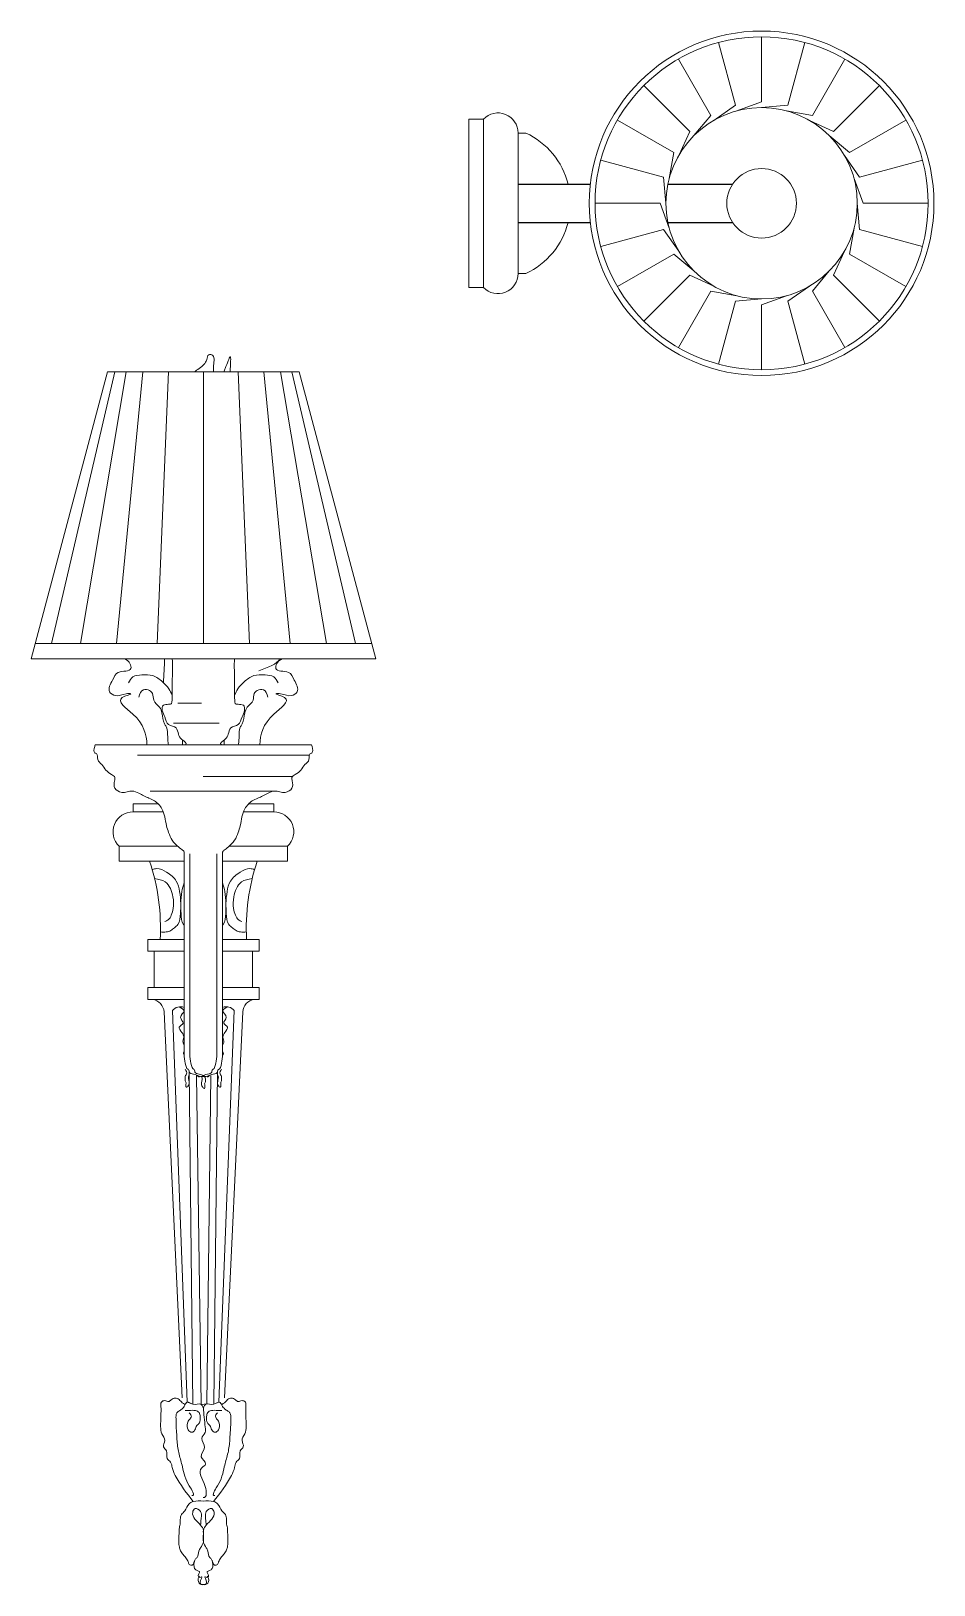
# Model space of a CAD drawing. Header units: inches. Extents: x 230831 to 416194, y 441295 to 526666.
# Drawn here: x 238598 to 239070, y 471225 to 472037 of the extents above; entities that cross this region are included whole.
import ezdxf

# ---------------------------------------------------------------- set-up
doc = ezdxf.new("R2010")
doc.units = ezdxf.units.IN
doc.header["$MEASUREMENT"] = 0
doc.layers.add('brass', color=40, linetype='Continuous')

# ---------------------------------------------------------------- blocks, each defined once
blk = doc.blocks.new('wall lamp 1 classic front')
at = {"layer": 'brass', "color": 8, "lineweight": 0}
for p, q in [((2898.25, 1826.18), (2865.09, 1684.18)), ((2904.15, 1826.18), (2880.24, 1684.18)), ((2912.86, 1826.18), (2899.12, 1684.18)), ((2926.27, 1826.18), (2920.39, 1684.18)), ((2944.48, 1826.18), (2944.48, 1684.18)), ((2962.69, 1826.18), (2968.57, 1684.18)), ((2976.1, 1826.18), (2989.84, 1684.18)), ((2984.81, 1826.18), (3008.71, 1684.18)), ((2990.71, 1826.18), (3023.87, 1684.18)), ((2856.61, 1684.18), (3032.35, 1684.18))]:
    blk.add_line(p, q, dxfattribs=at)
at = {"layer": 'brass', "color": 0, "lineweight": 0}
for p, q in [((2931.1, 1653.01, 0), (2943.47, 1653.01, 0)), ((2928.84, 1642.54, 0), (2952.72, 1642.54, 0)), ((2888.51, 1631.24, 0), (3000.45, 1631.24, 0)), ((2999.81, 1625.9, 0), (2909.99, 1625.9, 0)), ((2991.08, 1614.76, 0), (2944.38, 1614.76, 0)), ((2981.45, 1607.09, 0), (2916.73, 1607.09, 0))]:
    blk.add_line(p, q, dxfattribs=at)
blk.add_lwpolyline([(2894.48, 1826.18), (2994.48, 1826.18), (3034.48, 1676.18), (2854.48, 1676.18), (2894.48, 1826.18)], dxfattribs=at)
at = {"layer": 'brass', "color": 0, "lineweight": 0, "elevation": 0}
for points in [[(2920.95, 1600.34), (2907.75, 1600.34), (2907.75, 1596.22), (2923.53, 1596.22)], [(2965.43, 1596.22), (2981.21, 1596.22), (2981.21, 1600.34), (2968.01, 1600.34)], [(2931.07, 1578.22), (2900.52, 1578.22), (2900.52, 1570.46), (2934.48, 1570.46)], [(2954.48, 1570.46), (2988.44, 1570.46), (2988.44, 1578.22), (2957.89, 1578.22)], [(2934.48, 1574.34), (2934.48, 1468.33)], [(2934.48, 1529.46), (2915.4, 1529.46), (2915.4, 1523.34), (2934.48, 1523.34)], [(2954.48, 1523.34), (2973.56, 1523.34), (2973.56, 1529.46), (2954.48, 1529.46)], [(2934.48, 1523.34), (2918.79, 1523.34), (2918.79, 1504.42), (2934.48, 1504.42)], [(2954.48, 1504.42), (2970.17, 1504.42), (2970.17, 1523.34), (2954.48, 1523.34)], [(2934.48, 1504.42), (2915.4, 1504.42), (2915.4, 1498.23), (2934.48, 1498.23)], [(2954.48, 1498.23), (2973.56, 1498.23), (2973.56, 1504.42), (2954.48, 1504.42)], [(2937.05, 1460.41), (2939.01, 1286.63), (2936.03, 1287.73), (2928.34, 1492.37)], [(2951.91, 1460.43), (2949.95, 1286.63), (2952.59, 1287.77), (2960.62, 1492.37)], [(2940.86, 1458.48), (2943.37, 1286.57), (2946.28, 1286.84), (2948.3, 1458.48)]]:
    blk.add_lwpolyline(points, dxfattribs=at)
for points in [[(2907.75, 1596.22, 0.68116), (2900.52, 1578.22, -2.488062)], [(2981.21, 1596.22, -0.68116), (2988.44, 1578.22, 2.488062)], [(2917.86, 1498.23, -0.355902), (2923.94, 1491.67), (2933.46, 1290.07)], [(2928.34, 1492.37, -0.333838), (2934.48, 1494.02, -0.333838)], [(2960.62, 1492.37, 0.333838), (2954.48, 1494.02, 0.333838)], [(2971.1, 1498.23, 0.355902), (2965.02, 1491.67), (2955.5, 1290.07)]]:
    blk.add_lwpolyline(points, format="xyb", dxfattribs=at)
at = {"layer": 'brass', "color": 0, "lineweight": 0}
for centre, start, end in [((2813.4, 1535.7, 0), 356.70709, 18.65379), ((3075.56, 1535.7, 0), 161.34621, 183.29291)]:
    blk.add_arc(centre, 108.66, start, end, dxfattribs=at)
for points, knots in [([(2949.75, 1826.18, 0), (2949.71, 1827.2, 0), (2949.72, 1830.14, 0), (2950.72, 1835.14, 0), (2946.55, 1835.36, 0), (2946.52, 1832.22, 0), (2944.16, 1829.02, 0), (2941.44, 1827.22, 0), (2939.58, 1826.18, 0)], [240.121598, 240.121598, 240.121598, 240.121598, 243.335218, 249.008955, 250.532682, 253.265862, 256.225527, 262.653379, 262.653379, 262.653379, 262.653379]), ([(2958.48, 1826.18, 0), (2958.59, 1830.01, 0), (2959.37, 1837.95, 0), (2956.6, 1829.52, 0), (2955.41, 1826.73, 0), (2955.16, 1826.18, 0)], [187.526929, 187.526929, 187.526929, 187.526929, 195.62792, 202.225779, 203.994117, 203.994117, 203.994117, 203.994117]), ([(2903.38, 1676.18, 0), (2904.64, 1675.65, 0), (2906.12, 1674.45, 0), (2907.61, 1669.07, 0), (2899.31, 1670.65, 0), (2897.09, 1664.78, 0), (2893.73, 1659.38, 0), (2899.43, 1655.93, 0), (2902.37, 1658.13, 0), (2908.88, 1658.09, 0), (2896.42, 1655.43, 0), (2912.62, 1645.24, 0), (2914.83, 1636.64, 0), (2915.01, 1631.24, 0)], [508.154209, 508.154209, 508.154209, 508.154209, 512.023439, 514.611125, 521.519393, 526.595719, 532.873035, 536.53478, 542.213655, 544.753263, 549.755031, 560.033179, 576.854911, 576.854911, 576.854911, 576.854911]), ([(2935.07, 1631.35, 0), (2935.18, 1631.4, 0), (2936.38, 1631.93, 0), (2932.6, 1634.23, 0), (2931.36, 1636.66, 0), (2930.73, 1641.02, 0), (2925.5, 1641.08, 0), (2924.56, 1645.81, 0), (2922.77, 1648.63, 0), (2922.92, 1652.03, 0), (2925.44, 1652.45, 0), (2927.48, 1652.51, 0), (2928.16, 1652.68, 0), (2928.16, 1658.07, 0), (2928.16, 1667.72, 0), (2928.52, 1673.23, 0), (2928.2, 1676.18, 0)], [437.439726, 437.439726, 437.439726, 437.439726, 437.793642, 441.136296, 444.419102, 447.910827, 452.193272, 456.595701, 460.260123, 463.035795, 464.39299, 467.311215, 469.600548, 470.602227, 471.31774, 486.719172, 486.719172, 486.719172, 486.719172]), ([(2953.89, 1631.35, 0), (2953.77, 1631.4, 0), (2952.57, 1631.93, 0), (2956.36, 1634.23, 0), (2957.6, 1636.66, 0), (2958.22, 1641.02, 0), (2963.46, 1641.08, 0), (2964.39, 1645.81, 0), (2966.19, 1648.63, 0), (2966.04, 1652.03, 0), (2963.51, 1652.45, 0), (2961.47, 1652.51, 0), (2960.79, 1652.68, 0), (2960.79, 1658.07, 0), (2960.79, 1667.72, 0), (2960.44, 1673.23, 0), (2960.75, 1676.18, 0)], [437.439726, 437.439726, 437.439726, 437.439726, 437.793642, 441.136296, 444.419102, 447.910827, 452.193272, 456.595701, 460.260123, 463.035795, 464.39299, 467.311215, 469.600548, 470.602227, 471.31774, 486.719172, 486.719172, 486.719172, 486.719172]), ([(2973.37, 1669.91, 0), (2978.21, 1671.7, 0), (2983.08, 1673.5, 0), (2984.26, 1676.16, 0), (2984.27, 1676.18, 0)], [0, 0, 0, 0, 12.534422, 12.598722, 12.598722, 12.598722, 12.598722]), ([(2985.58, 1676.18, 0), (2984.32, 1675.65, 0), (2982.84, 1674.45, 0), (2981.34, 1669.07, 0), (2989.65, 1670.65, 0), (2991.87, 1664.78, 0), (2995.23, 1659.38, 0), (2989.53, 1655.93, 0), (2986.58, 1658.13, 0), (2980.08, 1658.09, 0), (2992.54, 1655.43, 0), (2976.34, 1645.24, 0), (2974.13, 1636.64, 0), (2973.95, 1631.24, 0)], [508.154209, 508.154209, 508.154209, 508.154209, 512.023439, 514.611125, 521.519393, 526.595719, 532.873035, 536.53478, 542.213655, 544.753263, 549.755031, 560.033179, 576.854911, 576.854911, 576.854911, 576.854911]), ([(2905.4, 1663.63, 0), (2906.03, 1664.84, 0), (2907.45, 1667.53, 0), (2912.76, 1667.77, 0), (2918.36, 1668.12, 0), (2922.98, 1664.45, 0), (2926.43, 1660.95, 0), (2927.68, 1658.31, 0), (2928.16, 1657.11, 0)], [0, 0, 0, 0, 3.823046, 8.588096, 14.456077, 20.427538, 25.30417, 29.165589, 29.165589, 29.165589, 29.165589]), ([(2983.56, 1663.63, 0), (2982.93, 1664.84, 0), (2981.51, 1667.53, 0), (2976.2, 1667.77, 0), (2970.6, 1668.12, 0), (2965.98, 1664.45, 0), (2962.53, 1660.95, 0), (2961.28, 1658.31, 0), (2960.8, 1657.11, 0)], [0, 0, 0, 0, 3.823046, 8.588096, 14.456077, 20.427538, 25.30417, 29.165589, 29.165589, 29.165589, 29.165589]), ([(2910.73, 1656.14, 0), (2911.28, 1657.83, 0), (2912.22, 1660.73, 0), (2916.19, 1660.01, 0), (2918.49, 1657.87, 0), (2917.88, 1653.86, 0), (2921.67, 1651.57, 0), (2923.29, 1647.15, 0), (2923.29, 1643.37, 0), (2926.15, 1639.34, 0), (2925.6, 1635.24, 0), (2926.1, 1632.1, 0), (2926.23, 1631.24, 0)], [0, 0, 0, 0, 4.568307, 7.847726, 9.991923, 13.516493, 18.286183, 21.584397, 27.361593, 29.107571, 36.089649, 38.707428, 38.707428, 38.707428, 38.707428]), ([(2978.23, 1656.14, 0), (2977.68, 1657.83, 0), (2976.74, 1660.73, 0), (2972.77, 1660.01, 0), (2970.47, 1657.87, 0), (2971.08, 1653.86, 0), (2967.28, 1651.57, 0), (2965.66, 1647.15, 0), (2965.67, 1643.37, 0), (2962.81, 1639.34, 0), (2963.36, 1635.24, 0), (2962.86, 1632.1, 0), (2962.73, 1631.24, 0)], [0, 0, 0, 0, 4.568307, 7.847726, 9.991923, 13.516493, 18.286183, 21.584397, 27.361593, 29.107571, 36.089649, 38.707428, 38.707428, 38.707428, 38.707428]), ([(2934.48, 1574.34, 0), (2934.48, 1575.59, 0), (2933.62, 1576.26, 0), (2931.57, 1577.75, 0), (2927.96, 1580.99, 0), (2926.4, 1585.17, 0), (2924.97, 1589.26, 0), (2924.51, 1593.53, 0), (2923.16, 1597.47, 0), (2921.22, 1600.26, 0), (2918.84, 1602.18, 0), (2916.19, 1603.39, 0), (2913.31, 1604.5, 0), (2910.65, 1606.1, 0), (2906.7, 1607.84, 0), (2902.34, 1605.38, 0), (2897.55, 1608.22, 0), (2897.83, 1611.7, 0), (2898.63, 1614.5, 0), (2895.94, 1616.06, 0), (2893.32, 1617.78, 0), (2891.78, 1621.13, 0), (2888.58, 1623.02, 0), (2889.63, 1626.57, 0), (2886.78, 1627.07, 0), (2887.55, 1629.41, 0), (2887.85, 1631.26, 0), (2888.31, 1631.26, 0), (2888.51, 1631.24, 0)], [304.51902, 304.51902, 304.51902, 304.51902, 308.219802, 312.828482, 317.900386, 322.342112, 326.00401, 330.869766, 335.172241, 338.334972, 340.948278, 344.238256, 347.039518, 350.166086, 353.655841, 359.279172, 363.508542, 367.239902, 369.030095, 371.440844, 375.139028, 378.738954, 382.081608, 385.228746, 386.102229, 389.509735, 390.382749, 390.918894, 390.918894, 390.918894, 390.918894]), ([(2954.48, 1574.34, 0), (2954.48, 1575.59, 0), (2955.34, 1576.26, 0), (2957.39, 1577.75, 0), (2961, 1580.99, 0), (2962.56, 1585.17, 0), (2963.98, 1589.26, 0), (2964.44, 1593.53, 0), (2965.79, 1597.47, 0), (2967.74, 1600.26, 0), (2970.12, 1602.18, 0), (2972.77, 1603.39, 0), (2975.65, 1604.5, 0), (2978.31, 1606.1, 0), (2982.26, 1607.84, 0), (2986.62, 1605.38, 0), (2991.41, 1608.22, 0), (2991.12, 1611.7, 0), (2990.33, 1614.5, 0), (2993.01, 1616.06, 0), (2995.64, 1617.78, 0), (2997.18, 1621.13, 0), (3000.38, 1623.02, 0), (2999.32, 1626.57, 0), (3002.17, 1627.07, 0), (3001.41, 1629.41, 0), (3001.11, 1631.26, 0), (3000.64, 1631.26, 0), (3000.45, 1631.24, 0)], [304.51902, 304.51902, 304.51902, 304.51902, 308.219802, 312.828482, 317.900386, 322.342112, 326.00401, 330.869766, 335.172241, 338.334972, 340.948278, 344.238256, 347.039518, 350.166086, 353.655841, 359.279172, 363.508542, 367.239902, 369.030095, 371.440844, 375.139028, 378.738954, 382.081608, 385.228746, 386.102229, 389.509735, 390.382749, 390.918894, 390.918894, 390.918894, 390.918894]), ([(2937.48, 1574.34, 0), (2937.48, 1539, 0), (2937.48, 1503.67, 0), (2937.48, 1468.33, 0), (2937.65, 1466.78, 0), (2937.9, 1464.54, 0), (2938.78, 1461.94, 0), (2940.12, 1461.35, 0), (2939.85, 1459.53, 0), (2943.28, 1459.49, 0), (2947.49, 1456.74, 0), (2947.48, 1458.52, 0), (2947.48, 1458.54, 0)], [0, 0, 0, 0, 1, 1, 1, 5.757579, 7.893904, 8.634308, 9.726052, 12.164998, 17.389841, 17.454757, 17.454757, 17.454757, 17.454757]), ([(2951.48, 1574.34, 0), (2951.48, 1539, 0), (2951.48, 1503.67, 0), (2951.48, 1468.33, 0), (2951.31, 1466.78, 0), (2951.05, 1464.54, 0), (2950.18, 1461.94, 0), (2948.84, 1461.35, 0), (2949.1, 1459.53, 0), (2945.68, 1459.49, 0), (2941.47, 1456.74, 0), (2941.48, 1458.52, 0), (2941.48, 1458.54, 0)], [0, 0, 0, 0, 1, 1, 1, 5.757579, 7.893904, 8.634308, 9.726052, 12.164998, 17.389841, 17.454757, 17.454757, 17.454757, 17.454757]), ([(2954.48, 1574.34, 0), (2954.48, 1539, 0), (2954.48, 1503.67, 0), (2954.48, 1468.33, 0), (2954.31, 1466.78, 0), (2954.05, 1464.54, 0), (2953.18, 1461.94, 0), (2951.84, 1461.35, 0), (2952.1, 1459.53, 0), (2948.68, 1459.49, 0), (2944.47, 1456.74, 0), (2944.48, 1458.52, 0), (2944.48, 1458.54, 0)], [0, 0, 0, 0, 1, 1, 1, 5.757579, 7.893904, 8.634308, 9.726052, 12.164998, 17.389841, 17.454757, 17.454757, 17.454757, 17.454757]), ([(2917.76, 1566, 0), (2918.55, 1566.32, 0), (2921.07, 1567.1, 0), (2925.83, 1564.54, 0), (2930.76, 1560.78, 0), (2932.24, 1554.39, 0), (2932.8, 1548.65, 0), (2932.5, 1543.02, 0), (2932.32, 1537.9, 0), (2929.32, 1535.7, 0), (2927.52, 1534, 0), (2924.89, 1533.25, 0), (2923.06, 1533.41, 0), (2922.04, 1533.5, 0)], [1.625799, 1.625799, 1.625799, 1.625799, 4.142313, 9.576322, 16.476267, 22.271784, 28.40722, 33.789744, 39.610507, 42.184576, 44.571206, 47.010942, 50.065537, 50.065537, 50.065537, 50.065537]), ([(2934.48, 1559.05, 0), (2933.86, 1557.66, 0), (2933.06, 1554.01, 0), (2932.53, 1548.65, 0), (2932.83, 1543.02, 0), (2932.99, 1538.65, 0), (2934.35, 1537.09, 0), (2934.48, 1536.96, 0)], [17.628359, 17.628359, 17.628359, 17.628359, 22.271784, 28.40722, 33.789744, 39.610507, 40.166159, 40.166159, 40.166159, 40.166159]), ([(2954.48, 1559.05, 0), (2955.1, 1557.66, 0), (2955.9, 1554.01, 0), (2956.43, 1548.65, 0), (2956.12, 1543.02, 0), (2955.97, 1538.65, 0), (2954.6, 1537.09, 0), (2954.48, 1536.96, 0)], [17.628359, 17.628359, 17.628359, 17.628359, 22.271784, 28.40722, 33.789744, 39.610507, 40.166159, 40.166159, 40.166159, 40.166159]), ([(2971.2, 1566, 0), (2970.41, 1566.32, 0), (2967.89, 1567.1, 0), (2963.13, 1564.54, 0), (2958.2, 1560.78, 0), (2956.72, 1554.39, 0), (2956.15, 1548.65, 0), (2956.46, 1543.02, 0), (2956.64, 1537.9, 0), (2959.63, 1535.7, 0), (2961.44, 1534, 0), (2964.07, 1533.25, 0), (2965.9, 1533.41, 0), (2966.92, 1533.5, 0)], [1.625799, 1.625799, 1.625799, 1.625799, 4.142313, 9.576322, 16.476267, 22.271784, 28.40722, 33.789744, 39.610507, 42.184576, 44.571206, 47.010942, 50.065537, 50.065537, 50.065537, 50.065537]), ([(2931.76, 1494.35, 0), (2933.09, 1493.68, 0), (2935.91, 1492.27, 0), (2930.95, 1489.05, 0), (2935.32, 1485.74, 0), (2930.61, 1483.91, 0), (2933.34, 1481.07, 0), (2934.78, 1478.58, 0), (2933.35, 1476.1, 0), (2934.25, 1474.86, 0), (2934.48, 1474.4, 0)], [0, 0, 0, 0, 3.3896, 7.181003, 10.440102, 13.286097, 16.425072, 19.0323, 21.888598, 23.370423, 23.370423, 23.370423, 23.370423]), ([(2957.19, 1494.35, 0), (2955.86, 1493.68, 0), (2953.05, 1492.27, 0), (2958.01, 1489.05, 0), (2953.63, 1485.74, 0), (2958.35, 1483.91, 0), (2955.62, 1481.07, 0), (2954.17, 1478.58, 0), (2955.6, 1476.1, 0), (2954.7, 1474.86, 0), (2954.48, 1474.4, 0)], [0, 0, 0, 0, 3.3896, 7.181003, 10.440102, 13.286097, 16.425072, 19.0323, 21.888598, 23.370423, 23.370423, 23.370423, 23.370423]), ([(2934.48, 1471.19, 0), (2934.47, 1471.17, 0), (2934.26, 1470.69, 0), (2933.76, 1469.93, 0), (2934.26, 1469.34, 0), (2934.48, 1469.1, 0)], [26.596871, 26.596871, 26.596871, 26.596871, 26.664035, 28.017252, 28.920935, 28.920935, 28.920935, 28.920935]), ([(2954.48, 1471.19, 0), (2954.49, 1471.17, 0), (2954.7, 1470.69, 0), (2955.19, 1469.93, 0), (2954.69, 1469.34, 0), (2954.48, 1469.1, 0)], [26.596871, 26.596871, 26.596871, 26.596871, 26.664035, 28.017252, 28.920935, 28.920935, 28.920935, 28.920935]), ([(2937.04, 1458.59, 0), (2937, 1458.54, 0), (2936.29, 1457.75, 0), (2937.17, 1455.47, 0), (2937.05, 1453.54, 0), (2935.54, 1451.72, 0), (2935.13, 1453.71, 0), (2935.68, 1454.79, 0), (2934.99, 1455.65, 0), (2934.93, 1456.81, 0), (2934.9, 1458.12, 0), (2936.2, 1459.71, 0), (2935.52, 1460.93, 0), (2935.04, 1461.79, 0)], [40.367445, 40.367445, 40.367445, 40.367445, 40.555919, 43.808845, 45.806686, 47.200547, 48.364584, 49.992804, 50.758307, 51.36345, 53.433218, 54.505649, 57.080172, 57.080172, 57.080172, 57.080172]), ([(2951.92, 1458.59, 0), (2951.96, 1458.54, 0), (2952.67, 1457.75, 0), (2951.78, 1455.47, 0), (2951.91, 1453.54, 0), (2953.42, 1451.72, 0), (2953.83, 1453.71, 0), (2953.28, 1454.79, 0), (2953.97, 1455.65, 0), (2954.03, 1456.81, 0), (2954.06, 1458.12, 0), (2952.76, 1459.71, 0), (2953.44, 1460.93, 0), (2953.92, 1461.79, 0)], [40.367445, 40.367445, 40.367445, 40.367445, 40.555919, 43.808845, 45.806686, 47.200547, 48.364584, 49.992804, 50.758307, 51.36345, 53.433218, 54.505649, 57.080172, 57.080172, 57.080172, 57.080172]), ([(2943.5, 1457.88, 0), (2943.51, 1457.86, 0), (2944.18, 1457.09, 0), (2943.38, 1454.83, 0), (2943.55, 1452.9, 0), (2945.11, 1451.13, 0), (2945.46, 1453.13, 0), (2944.89, 1454.19, 0), (2945.56, 1455.07, 0), (2945.58, 1456.23, 0), (2945.58, 1457.2, 0), (2945.23, 1457.85, 0), (2945.21, 1457.88, 0)], [40.474012, 40.474012, 40.474012, 40.474012, 40.555919, 43.808845, 45.806686, 47.200547, 48.364584, 49.992804, 50.758307, 51.36345, 53.433218, 53.543252, 53.543252, 53.543252, 53.543252])]:
    blk.add_open_spline(points, degree=3, knots=knots, dxfattribs=at)
for points in [[(2923.62, 1663.71, 0), (2923.84, 1667.87, 0), (2924.06, 1672.02, 0), (2924.25, 1676.18, 0)], [(2933.62, 1633.81, 0), (2933.64, 1632.96, 0), (2933.63, 1632.1, 0), (2933.63, 1631.24, 0)], [(2955.33, 1633.81, 0), (2955.32, 1632.96, 0), (2955.32, 1632.1, 0), (2955.32, 1631.24, 0)]]:
    blk.add_open_spline(points, degree=3, dxfattribs=at)
for points in [[(2919, 1561.33, 0), (2924.51, 1559.62, 0), (2928.59, 1551.77, 0), (2928.73, 1545.8, 0), (2927.72, 1542.17, 0), (2926.11, 1539.84, 0), (2924.37, 1538.97, 0)], [(2969.96, 1561.33, 0), (2964.44, 1559.62, 0), (2960.37, 1551.77, 0), (2960.22, 1545.8, 0), (2961.24, 1542.17, 0), (2962.84, 1539.84, 0), (2964.59, 1538.97, 0)], [(2934.48, 1468.33, 0), (2935.26, 1463.64, 0), (2936.3, 1461.77, 0), (2936.88, 1461.32, 0), (2937.09, 1460.25, 0), (2939.31, 1459.23, 0), (2944.48, 1458.48, 0), (2944.48, 1458.54, 0)], [(2934.98, 1286.55, 0), (2933.42, 1287.48, 0), (2931.81, 1289.09, 0), (2929.8, 1289.89, 0), (2927.65, 1288.95, 0), (2926.31, 1288.02, 0), (2924.3, 1288.55, 0), (2922.56, 1287.75, 0), (2922.29, 1285.47, 0), (2922.29, 1280.65, 0), (2922.15, 1275.03, 0), (2922.83, 1271.14, 0), (2924.3, 1267.66, 0), (2923.63, 1264.45, 0), (2925.24, 1262.3, 0), (2925.64, 1258.29, 0), (2927.38, 1256.41, 0), (2928.19, 1253.6, 0), (2929.8, 1249.45, 0), (2939.18, 1235.79, 0)], [(2944.48, 1284.8, 0), (2943.2, 1286.68, 0), (2939.01, 1286.63, 0), (2936.03, 1287.73, 0), (2934.76, 1286.14, 0), (2933.28, 1284.13, 0), (2931.67, 1283.06, 0), (2930.6, 1282.12, 0), (2930.2, 1279.04, 0), (2930.2, 1275.7, 0), (2930.47, 1272.08, 0), (2930.73, 1267.26, 0), (2931.81, 1260.56, 0), (2933.55, 1254, 0), (2934.76, 1249.05, 0), (2937.03, 1244.09, 0), (2938.64, 1241.41, 0), (2939.05, 1239, 0), (2938.51, 1239, 0)], [(2937.13, 1282.19, 0), (2938.19, 1280.18, 0), (2937.25, 1278.76, 0), (2936.18, 1276.75, 0), (2936.54, 1273.33, 0), (2938.43, 1272.03, 0), (2940.08, 1273.21, 0), (2941.03, 1275.57, 0), (2941.86, 1276.28, 0), (2942.68, 1277.7, 0), (2942.8, 1280.18, 0), (2942.21, 1282.31, 0), (2940.32, 1283.37, 0), (2938.66, 1283.49, 0), (2934.88, 1283.37, 0)], [(2944.48, 1284.8, 0), (2945.45, 1274.75, 0), (2945.36, 1271.81, 0), (2943.65, 1268.8, 0), (2945.04, 1264.07, 0), (2943.32, 1259.26, 0), (2945.61, 1255.43, 0), (2943.65, 1253.39, 0), (2945.44, 1243.69, 0), (2944.48, 1237.84, 0), (2944.41, 1237.84, 0)], [(2944.48, 1284.8, 0), (2945.76, 1286.68, 0), (2949.95, 1286.63, 0), (2952.93, 1287.73, 0), (2954.2, 1286.14, 0), (2955.68, 1284.13, 0), (2957.28, 1283.06, 0), (2958.36, 1282.12, 0), (2958.76, 1279.04, 0), (2958.76, 1275.7, 0), (2958.49, 1272.08, 0), (2958.22, 1267.26, 0), (2957.15, 1260.56, 0), (2955.41, 1254, 0), (2954.2, 1249.05, 0), (2951.92, 1244.09, 0), (2950.31, 1241.41, 0), (2949.91, 1239, 0), (2950.45, 1239, 0)], [(2951.83, 1282.19, 0), (2950.77, 1280.18, 0), (2951.71, 1278.76, 0), (2952.78, 1276.75, 0), (2952.42, 1273.33, 0), (2950.53, 1272.03, 0), (2948.87, 1273.21, 0), (2947.93, 1275.57, 0), (2947.1, 1276.28, 0), (2946.27, 1277.7, 0), (2946.15, 1280.18, 0), (2946.75, 1282.31, 0), (2948.64, 1283.37, 0), (2950.29, 1283.49, 0), (2954.08, 1283.37, 0)], [(2953.97, 1286.55, 0), (2955.54, 1287.48, 0), (2957.15, 1289.09, 0), (2959.16, 1289.89, 0), (2961.31, 1288.95, 0), (2962.65, 1288.02, 0), (2964.66, 1288.55, 0), (2966.4, 1287.75, 0), (2966.67, 1285.47, 0), (2966.67, 1280.65, 0), (2966.8, 1275.03, 0), (2966.13, 1271.14, 0), (2964.66, 1267.66, 0), (2965.33, 1264.45, 0), (2963.72, 1262.3, 0), (2963.32, 1258.29, 0), (2961.57, 1256.41, 0), (2960.77, 1253.6, 0), (2959.16, 1249.45, 0), (2949.78, 1235.79, 0)], [(2944.48, 1236.01, 0), (2939.18, 1235.79, 0), (2937.01, 1234.61, 0), (2934.8, 1230.93, 0), (2933, 1228.96, 0), (2932.42, 1226.42, 0), (2932.42, 1224.62, 0), (2931.93, 1222.08, 0), (2931.85, 1220.03, 0), (2931.68, 1217.66, 0), (2931.68, 1214.79, 0), (2931.93, 1212, 0), (2932.59, 1210.12, 0), (2933.98, 1208.07, 0), (2935.37, 1206.43, 0), (2936.52, 1204.3, 0), (2937.1, 1202.91, 0), (2938.7, 1202.62, 0), (2940.18, 1205.58, 0), (2941.17, 1206.57, 0), (2942.16, 1209.87, 0), (2942.99, 1211.68, 0), (2944.48, 1214.65, 0), (2944.48, 1218.93, 0), (2944.48, 1220.75, 0), (2943.01, 1223.49, 0), (2938.89, 1230.2, 0), (2940.12, 1232.16, 0), (2942.96, 1230.62, 0), (2943.41, 1229.24, 0), (2943.31, 1226.74, 0), (2943.01, 1223.49, 0)], [(2944.48, 1236.01, 0), (2949.78, 1235.79, 0), (2951.94, 1234.61, 0), (2954.16, 1230.93, 0), (2955.96, 1228.96, 0), (2956.54, 1226.42, 0), (2956.54, 1224.62, 0), (2957.03, 1222.08, 0), (2957.11, 1220.03, 0), (2957.27, 1217.66, 0), (2957.27, 1214.79, 0), (2957.03, 1212, 0), (2956.37, 1210.12, 0), (2954.98, 1208.07, 0), (2953.58, 1206.43, 0), (2952.44, 1204.3, 0), (2951.86, 1202.91, 0), (2950.26, 1202.62, 0), (2948.77, 1205.58, 0), (2947.78, 1206.57, 0), (2946.79, 1209.87, 0), (2945.97, 1211.68, 0), (2944.48, 1214.65, 0), (2944.48, 1218.93, 0), (2944.48, 1220.75, 0), (2945.95, 1223.49, 0), (2950.07, 1230.2, 0), (2948.84, 1232.16, 0), (2946, 1230.62, 0), (2945.54, 1229.24, 0), (2945.64, 1226.74, 0), (2945.95, 1223.49, 0)], [(2939.95, 1205.15, 0), (2939.92, 1200.82, 0), (2941.3, 1199.69, 0), (2942.43, 1199.2, 0), (2941.87, 1196.61, 0), (2942.6, 1196.2, 0), (2943.49, 1196.44, 0), (2942.84, 1193.61, 0), (2943.33, 1192.39, 0), (2944.48, 1192.39, 0), (2946.73, 1193.2, 0), (2946.89, 1196.28, 0), (2946.41, 1196.85, 0)], [(2949.01, 1205.15, 0), (2949.04, 1200.82, 0), (2947.66, 1199.69, 0), (2946.52, 1199.2, 0), (2947.09, 1196.61, 0), (2946.36, 1196.2, 0), (2945.47, 1196.44, 0), (2946.12, 1193.61, 0), (2945.63, 1192.39, 0), (2944.48, 1192.39, 0), (2942.23, 1193.2, 0), (2942.06, 1196.28, 0), (2942.55, 1196.85, 0)]]:
    blk.add_spline(points, degree=3, dxfattribs=at)
blk = doc.blocks.new('wall lamp 1 classic top')
at = {"color": 8, "lineweight": 0}
for p, q in [((3222.37, 1965.44), (3213.57, 1998.28)), ((3236.08, 1967.24), (3236.08, 2001.24)), ((3249.8, 1965.44), (3258.6, 1998.28)), ((3209.58, 1960.14), (3192.58, 1989.59)), ((3262.58, 1960.14), (3279.58, 1989.59)), ((3198.61, 1951.72), (3174.56, 1975.76)), ((3273.56, 1951.72), (3297.6, 1975.76)), ((3211.08, 1957.55), (3222.37, 1965.44)), ((3223.14, 1962.54), (3236.08, 1967.24)), ((3236.08, 1964.24), (3249.8, 1965.44)), ((3190.18, 1940.74), (3160.74, 1957.74)), ((3200.73, 1949.6), (3209.58, 1960.14)), ((3249.02, 1962.54), (3262.58, 1960.14)), ((3261.08, 1957.55), (3273.56, 1951.72)), ((3281.98, 1940.74), (3311.43, 1957.74)), ((3192.78, 1939.24), (3198.61, 1951.72)), ((3271.44, 1949.6), (3281.98, 1940.74)), ((3187.79, 1927.18), (3190.18, 1940.74)), ((3184.89, 1927.96), (3152.05, 1936.76)), ((3279.38, 1939.24), (3287.28, 1927.96)), ((3287.28, 1927.96), (3320.12, 1936.76)), ((3186.08, 1914.24), (3184.89, 1927.96)), ((3284.38, 1927.18), (3289.08, 1914.24)), ((3183.08, 1914.24), (3149.08, 1914.24)), ((3187.79, 1901.3), (3183.08, 1914.24)), ((3286.08, 1914.24), (3287.28, 1900.53)), ((3289.08, 1914.24), (3323.08, 1914.24)), ((3184.89, 1900.53), (3152.05, 1891.73)), ((3192.78, 1889.24), (3184.89, 1900.53)), ((3284.38, 1901.3), (3281.98, 1887.74)), ((3287.28, 1900.53), (3320.12, 1891.73)), ((3190.18, 1887.74), (3160.74, 1870.74)), ((3200.73, 1878.89), (3190.18, 1887.74)), ((3279.38, 1889.24), (3273.56, 1876.77)), ((3281.98, 1887.74), (3311.43, 1870.74)), ((3198.61, 1876.77), (3174.56, 1852.73)), ((3211.08, 1870.94), (3198.61, 1876.77)), ((3271.44, 1878.89), (3262.58, 1868.34)), ((3273.56, 1876.77), (3297.6, 1852.73)), ((3209.58, 1868.34), (3192.58, 1838.9)), ((3223.14, 1865.95), (3209.58, 1868.34)), ((3261.08, 1870.94), (3249.8, 1863.05)), ((3262.58, 1868.34), (3279.58, 1838.9)), ((3222.37, 1863.05), (3213.57, 1830.21)), ((3236.08, 1864.24), (3222.37, 1863.05)), ((3249.02, 1865.95), (3236.08, 1861.24)), ((3236.08, 1861.24), (3236.08, 1827.24)), ((3249.8, 1863.05), (3258.6, 1830.21))]:
    blk.add_line(p, q, dxfattribs=at)
for p, q in [((3108.83, 1924.24, 0), (3146.64, 1924.24, 0)), ((3187.09, 1924.24, 0), (3220.89, 1924.24, 0)), ((3108.83, 1904.24, 0), (3146.64, 1904.24, 0)), ((3187.09, 1904.24, 0), (3220.89, 1904.24, 0))]:
    blk.add_line(p, q)
at = {"lineweight": 0, "elevation": 0}
for points in [[(3135.04, 1924.24, 0.22443), (3112.96, 1950.97), (3108.83, 1950.97), (3108.83, 1914.24)], [(3108.83, 1914.24), (3108.83, 1877.52), (3112.96, 1877.52, 0.22443), (3135.04, 1904.24, 0.22443)]]:
    blk.add_lwpolyline(points, format="xyb", dxfattribs=at)
at = {"lineweight": 0}
for radius in [90, 50, 18.18]:
    blk.add_circle((3236.08, 1914.24), radius, dxfattribs=at)
at = {"color": 8, "lineweight": 0}
blk.add_circle((3236.08, 1914.24), 87, dxfattribs=at)
at = {"layer": 'brass', "color": 0, "lineweight": 0, "elevation": 0}
blk.add_lwpolyline([(3090.83, 1958.21), (3090.83, 1870.28), (3083.07, 1870.28), (3083.07, 1958.21)], close=True, dxfattribs=at)
for points in [[(3108.83, 1950.97, 0.68116), (3090.83, 1958.21, -2.488062)], [(3108.83, 1877.52, -0.68116), (3090.83, 1870.28, 2.488062)]]:
    blk.add_lwpolyline(points, format="xyb", dxfattribs=at)

msp = doc.modelspace()

# ---------------------------------------------------------------- block references
for name in ['wall lamp 1 classic top', 'wall lamp 1 classic front']:
    msp.add_blockref(name, (235743.759, 470032.453))

doc.saveas('drawing.dxf')
